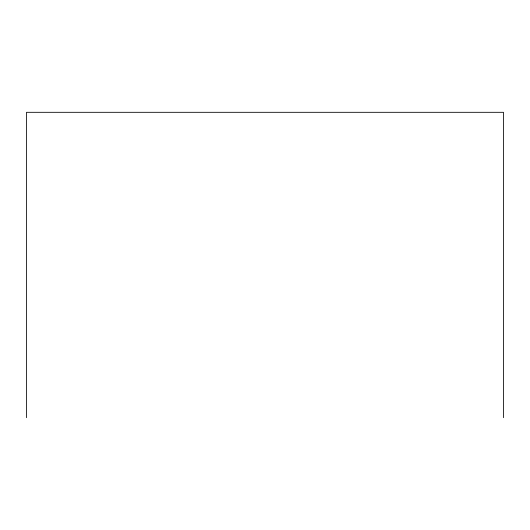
<?xml version="1.0" encoding="UTF-8"?>
<svg xmlns="http://www.w3.org/2000/svg" width="530" height="530" viewBox="0 0 530 530"><rect width="100%" height="100%" fill="white"/><g stroke="black" fill="none" stroke-linecap="round" stroke-linejoin="round"><path stroke-width="0.79" d="M503.5 417.686L503.5 112.314L26.5 112.314L26.5 417.686"/></g></svg>
